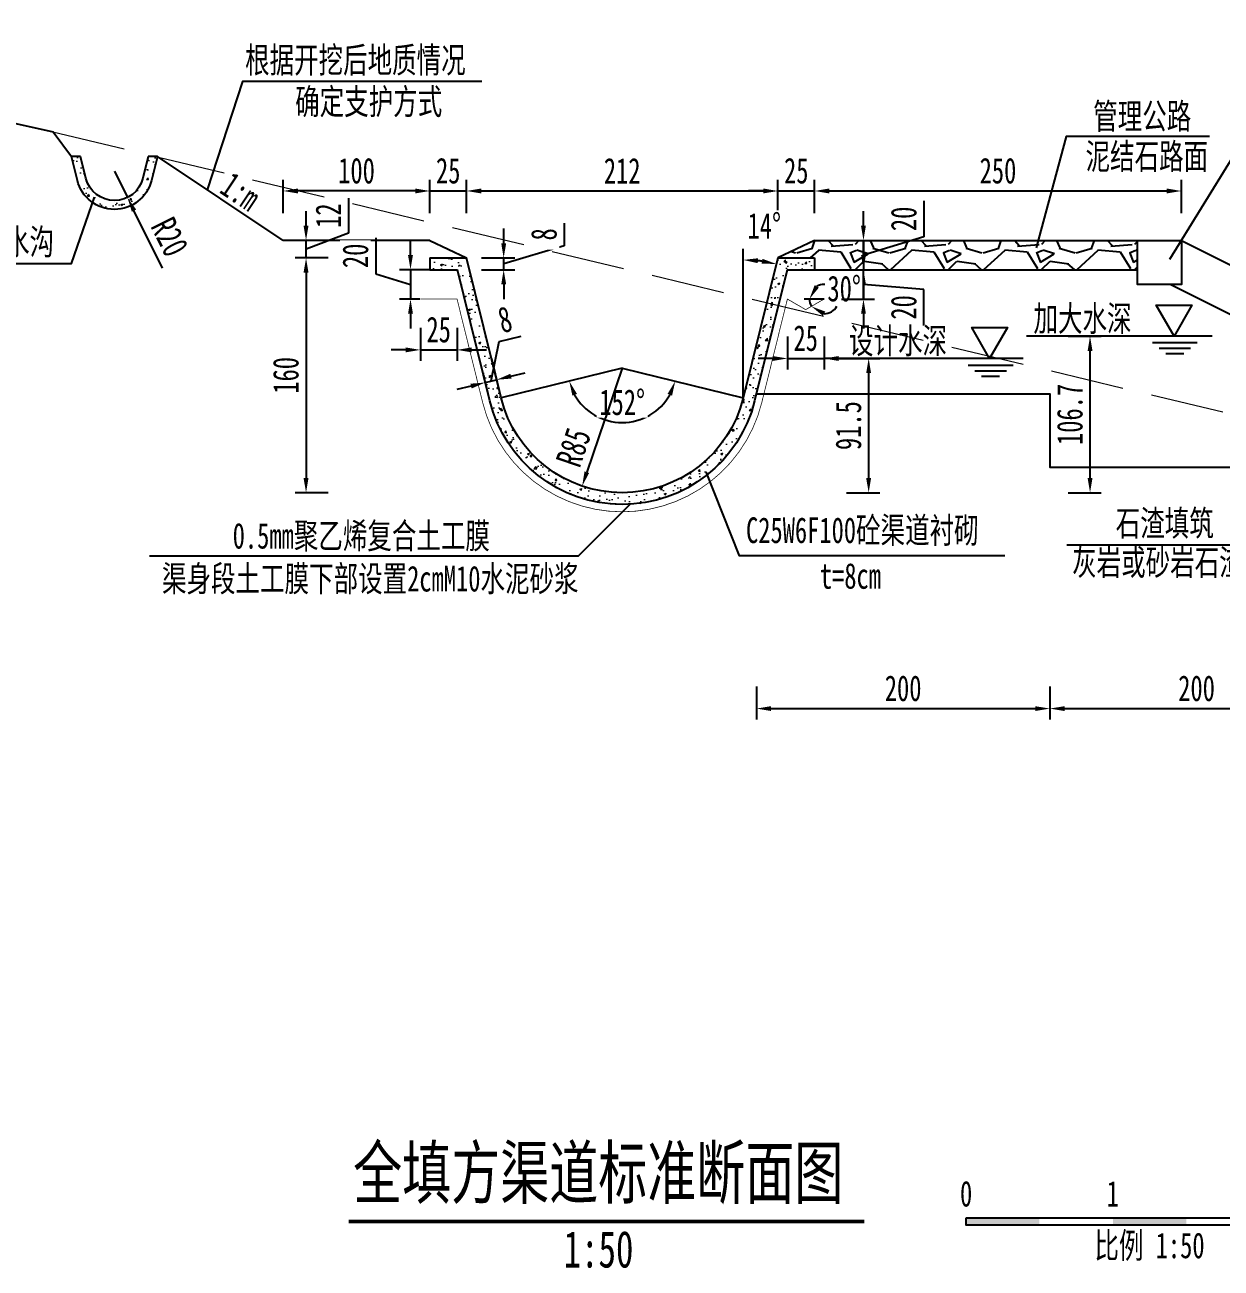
# Model space of a CAD drawing. Extents: x -1 to 840, y -1 to 593.
# Drawn here: x 173.6 to 336.7, y 173.6 to 343.1 of the extents above; entities that cross this region are included whole.
import ezdxf
from ezdxf.enums import TextEntityAlignment as Align

# ---------------------------------------------------------------- set-up
doc = ezdxf.new("R2010")
doc.units = 0
doc.linetypes.add('DASH', pattern=[0.35, 0.25, -0.1])
for name, color, linetype in [('DXPM', 8, 'Continuous'), ('文字', 3, 'Continuous'), ('标注', 3, 'Continuous'), ('结构线', 4, 'Continuous'), ('高程标尺', 3, 'Continuous')]:
    doc.layers.add(name, color=color, linetype=linetype)
doc.styles.add('ttfs0.7', font='仿宋_GB2312.ttf', dxfattribs={"width": 0.7})
doc.dimstyles.new('50', dxfattribs={"dimtxt": 3.5, "dimasz": 2, "dimexe": 1.5, "dimexo": 0.0625, "dimgap": 1, "dimtad": 1, "dimdec": 0, "dimlfac": 5, "dimzin": 0, "dimdsep": 46, "dimtxsty": 'ttfs0.7', "dimcen": 0.09, "dimclrd": 3, "dimclre": 3, "dimclrt": 3, "dimadec": 0, "dimazin": 0, "dimtfac": 1, "dimtdec": 0, "dimtmove": 1, "dimatfit": 3, "dimfxl": 0, "dimtolj": 1, "dimtzin": 0, "dimarcsym": 0})

# ---------------------------------------------------------------- blocks, each defined once
blk = doc.blocks.new('*D18')
at = {"layer": 'Defpoints', "color": 0, "transparency": 16777216}
for p in [(231.54, 311.35), (211.92, 279.35), (255.02, 279.35)]:
    blk.add_point(p, dxfattribs=at)
at = {"layer": 'DXPM', "color": 3, "lineweight": -2, "transparency": 16777216}
for p, q in [((214.92, 311.35), (210.42, 311.35)), ((211.92, 309.35), (211.92, 281.35)), ((214.92, 279.35), (210.42, 279.35))]:
    blk.add_line(p, q, dxfattribs=at)
at = {"layer": 'DXPM', "color": 3, "transparency": 16777216}
for points in [[(212.25, 309.35), (211.58, 309.35), (211.92, 311.35)], [(211.58, 281.35), (212.25, 281.35), (211.92, 279.35)]]:
    blk.add_solid(points, dxfattribs=at)
at = {"layer": 'DXPM', "color": 3, "transparency": 16777216, "insert": (209.17, 295.35), "char_height": 3.5, "attachment_point": 5, "rotation": 90, "style": 'ttfs0.7', "bg_fill": 3, "box_fill_scale": 1.1, "bg_fill_color": 256, "bg_fill_true_color": 13158600, "bg_fill_transparency": 0}
blk.add_mtext('\\A1;160', dxfattribs=at)
blk = doc.blocks.new('*D19')
at = {"layer": 'Defpoints', "color": 0, "transparency": 16777216}
for p in [(255.02, 296.35), (255.02, 296.35), (238.52, 292.26), (271.52, 292.26)]:
    blk.add_point(p, dxfattribs=at)
at = {"layer": '标注', "color": 3, "lineweight": -2, "transparency": 16777216}
blk.add_arc((255.02, 296.35), 7.44, 209.3466, 330.6534, dxfattribs=at)
at = {"layer": '标注', "color": 3, "transparency": 16777216}
for points in [[(248.85, 292.82), (248.23, 292.58), (247.8, 294.56)], [(261.82, 292.58), (261.2, 292.82), (262.25, 294.56)]]:
    blk.add_solid(points, dxfattribs=at)
at = {"layer": '标注', "color": 3, "transparency": 16777216, "insert": (255.02, 291.66), "char_height": 3.5, "attachment_point": 5, "rotation": 360, "style": 'ttfs0.7', "bg_fill": 3, "box_fill_scale": 1.1, "bg_fill_color": 256, "bg_fill_true_color": 13158600, "bg_fill_transparency": 0}
blk.add_mtext('\\A1;152%%d', dxfattribs=at)
at = {"layer": 'Defpoints', "color": 0, "transparency": 16777216}
blk.add_point((251.83, 289.62), dxfattribs=at)
blk = doc.blocks.new('*D20')
at = {"layer": 'Defpoints', "color": 0, "transparency": 16777216}
for p in [(208.8, 320.48), (208.8, 313.74), (228.8, 313.74)]:
    blk.add_point(p, dxfattribs=at)
at = {"layer": '标注', "color": 3, "lineweight": -2, "transparency": 16777216}
for p, q in [((208.8, 317.48), (208.8, 321.98)), ((226.8, 320.48), (210.8, 320.48)), ((228.8, 317.48), (228.8, 321.98))]:
    blk.add_line(p, q, dxfattribs=at)
at = {"layer": '标注', "color": 3, "transparency": 16777216}
for points in [[(210.8, 320.82), (210.8, 320.15), (208.8, 320.48)], [(226.8, 320.15), (226.8, 320.82), (228.8, 320.48)]]:
    blk.add_solid(points, dxfattribs=at)
at = {"layer": '标注', "color": 3, "transparency": 16777216, "insert": (218.8, 323.23), "char_height": 3.5, "attachment_point": 5, "style": 'ttfs0.7', "bg_fill": 3, "box_fill_scale": 1.1, "bg_fill_color": 256, "bg_fill_true_color": 13158600, "bg_fill_transparency": 0}
blk.add_mtext('\\A1;100', dxfattribs=at)
blk = doc.blocks.new('*D21')
at = {"layer": 'Defpoints', "color": 0, "transparency": 16777216}
for p in [(228.8, 313.74), (233.8, 311.35)]:
    blk.add_point(p, dxfattribs=at)
at = {"layer": '标注', "color": 3, "lineweight": -2, "transparency": 16777216}
for p, q in [((226.8, 320.48), (224.8, 320.48)), ((228.8, 317.48), (228.8, 321.98)), ((228.8, 320.48), (233.8, 320.48)), ((233.8, 317.48), (233.8, 321.98)), ((235.8, 320.48), (237.8, 320.48))]:
    blk.add_line(p, q, dxfattribs=at)
at = {"layer": '标注', "color": 3, "transparency": 16777216}
for points in [[(226.8, 320.15), (226.8, 320.82), (228.8, 320.48)], [(235.8, 320.82), (235.8, 320.15), (233.8, 320.48)]]:
    blk.add_solid(points, dxfattribs=at)
at = {"layer": '标注', "color": 3, "transparency": 16777216, "insert": (231.3, 323.23), "char_height": 3.5, "attachment_point": 5, "style": 'ttfs0.7', "bg_fill": 3, "box_fill_scale": 1.1, "bg_fill_color": 256, "bg_fill_true_color": 13158600, "bg_fill_transparency": 0}
blk.add_mtext('\\A1;25', dxfattribs=at)
at = {"layer": 'Defpoints', "color": 0, "transparency": 16777216}
blk.add_point((233.8, 320.48), dxfattribs=at)
blk = doc.blocks.new('*D22')
at = {"layer": 'Defpoints', "color": 0, "transparency": 16777216}
for p in [(276.25, 320.48), (233.8, 311.35), (276.25, 311.35)]:
    blk.add_point(p, dxfattribs=at)
at = {"layer": '标注', "color": 3, "lineweight": -2, "transparency": 16777216}
for p, q in [((233.8, 317.48), (233.8, 321.98)), ((235.8, 320.48), (274.25, 320.48)), ((276.25, 317.48), (276.25, 321.98))]:
    blk.add_line(p, q, dxfattribs=at)
at = {"layer": '标注', "color": 3, "transparency": 16777216}
for points in [[(235.8, 320.82), (235.8, 320.15), (233.8, 320.48)], [(274.25, 320.15), (274.25, 320.82), (276.25, 320.48)]]:
    blk.add_solid(points, dxfattribs=at)
at = {"layer": '标注', "color": 3, "transparency": 16777216, "insert": (255.02, 323.23), "char_height": 3.5, "attachment_point": 5, "style": 'ttfs0.7', "bg_fill": 3, "box_fill_scale": 1.1, "bg_fill_color": 256, "bg_fill_true_color": 13158600, "bg_fill_transparency": 0}
blk.add_mtext('\\A1;212', dxfattribs=at)
blk = doc.blocks.new('*D23')
at = {"layer": 'Defpoints', "color": 0, "transparency": 16777216}
for p in [(276.25, 311.35), (281.25, 311.35)]:
    blk.add_point(p, dxfattribs=at)
at = {"layer": '标注', "color": 3, "lineweight": -2, "transparency": 16777216}
for p, q in [((274.25, 320.48), (272.25, 320.48)), ((276.25, 317.48), (276.25, 321.98)), ((276.25, 320.48), (281.25, 320.48)), ((281.25, 317.48), (281.25, 321.98)), ((283.25, 320.48), (285.25, 320.48))]:
    blk.add_line(p, q, dxfattribs=at)
at = {"layer": '标注', "color": 3, "transparency": 16777216}
for points in [[(274.25, 320.15), (274.25, 320.82), (276.25, 320.48)], [(283.25, 320.82), (283.25, 320.15), (281.25, 320.48)]]:
    blk.add_solid(points, dxfattribs=at)
at = {"layer": '标注', "color": 3, "transparency": 16777216, "insert": (278.75, 323.23), "char_height": 3.5, "attachment_point": 5, "style": 'ttfs0.7', "bg_fill": 3, "box_fill_scale": 1.1, "bg_fill_color": 256, "bg_fill_true_color": 13158600, "bg_fill_transparency": 0}
blk.add_mtext('\\A1;25', dxfattribs=at)
at = {"layer": 'Defpoints', "color": 0, "transparency": 16777216}
blk.add_point((281.25, 320.48), dxfattribs=at)
blk = doc.blocks.new('*D24')
at = {"layer": 'Defpoints', "color": 0, "transparency": 16777216}
for p in [(331.25, 320.48), (281.25, 313.74), (331.25, 313.74)]:
    blk.add_point(p, dxfattribs=at)
at = {"layer": '标注', "color": 3, "lineweight": -2, "transparency": 16777216}
for p, q in [((281.25, 317.48), (281.25, 321.98)), ((283.25, 320.48), (329.25, 320.48)), ((331.25, 317.48), (331.25, 321.98))]:
    blk.add_line(p, q, dxfattribs=at)
at = {"layer": '标注', "color": 3, "transparency": 16777216}
for points in [[(283.25, 320.82), (283.25, 320.15), (281.25, 320.48)], [(329.25, 320.15), (329.25, 320.82), (331.25, 320.48)]]:
    blk.add_solid(points, dxfattribs=at)
at = {"layer": '标注', "color": 3, "transparency": 16777216, "insert": (306.25, 323.23), "char_height": 3.5, "attachment_point": 5, "style": 'ttfs0.7', "bg_fill": 3, "box_fill_scale": 1.1, "bg_fill_color": 256, "bg_fill_true_color": 13158600, "bg_fill_transparency": 0}
blk.add_mtext('\\A1;250', dxfattribs=at)
blk = doc.blocks.new('*D25')
at = {"layer": 'Defpoints', "color": 0, "transparency": 16777216}
for p in [(262.82, 297.65), (288.62, 297.65), (262.82, 279.35)]:
    blk.add_point(p, dxfattribs=at)
at = {"layer": '标注', "color": 3, "lineweight": -2, "transparency": 16777216}
for p, q in [((285.62, 297.65), (290.12, 297.65)), ((288.62, 281.35), (288.62, 295.65)), ((285.62, 279.35), (290.12, 279.35))]:
    blk.add_line(p, q, dxfattribs=at)
at = {"layer": '标注', "color": 3, "transparency": 16777216}
for points in [[(288.95, 295.65), (288.28, 295.65), (288.62, 297.65)], [(288.28, 281.35), (288.95, 281.35), (288.62, 279.35)]]:
    blk.add_solid(points, dxfattribs=at)
at = {"layer": '标注', "color": 3, "transparency": 16777216, "insert": (285.87, 288.5), "char_height": 3.5, "attachment_point": 5, "rotation": 90, "style": 'ttfs0.7', "bg_fill": 3, "box_fill_scale": 1.1, "bg_fill_color": 256, "bg_fill_true_color": 13158600, "bg_fill_transparency": 0}
blk.add_mtext('\\A1;91.5', dxfattribs=at)
blk = doc.blocks.new('*D26')
at = {"layer": 'Defpoints', "color": 0, "transparency": 16777216}
for p in [(262.82, 300.69), (318.8, 300.69), (262.82, 279.35)]:
    blk.add_point(p, dxfattribs=at)
at = {"layer": '标注', "color": 3, "lineweight": -2, "transparency": 16777216}
for p, q in [((315.8, 300.69), (320.3, 300.69)), ((318.8, 281.35), (318.8, 298.69)), ((315.8, 279.35), (320.3, 279.35))]:
    blk.add_line(p, q, dxfattribs=at)
at = {"layer": '标注', "color": 3, "transparency": 16777216}
for points in [[(319.13, 298.69), (318.47, 298.69), (318.8, 300.69)], [(318.47, 281.35), (319.13, 281.35), (318.8, 279.35)]]:
    blk.add_solid(points, dxfattribs=at)
at = {"layer": '标注', "color": 3, "transparency": 16777216, "insert": (316.05, 290.02), "char_height": 3.5, "attachment_point": 5, "rotation": 90, "style": 'ttfs0.7', "bg_fill": 3, "box_fill_scale": 1.1, "bg_fill_color": 256, "bg_fill_true_color": 13158600, "bg_fill_transparency": 0}
blk.add_mtext('\\A1;106.7', dxfattribs=at)
blk = doc.blocks.new('*D27')
at = {"layer": 'Defpoints', "color": 0, "transparency": 16777216}
for p in [(271.52, 311), (274.55, 310.83), (276.25, 311.35), (271.52, 292.26), (271.52, 292.26)]:
    blk.add_point(p, dxfattribs=at)
at = {"layer": '标注', "color": 3, "lineweight": -2, "transparency": 16777216}
blk.add_line((271.52, 311.07), (271.52, 312.58), dxfattribs=at)
blk.add_arc((271.52, 292.26), 18.82, 82.192, 83.9067, dxfattribs=at)
at = {"layer": '标注', "color": 3, "transparency": 16777216}
for points in [[(273.54, 311.31), (273.5, 310.64), (271.52, 311.08)], [(274.02, 310.58), (274.14, 311.23), (276.04, 310.53)]]:
    blk.add_solid(points, dxfattribs=at)
at = {"layer": '标注', "color": 3, "transparency": 16777216, "insert": (274.39, 315.75), "char_height": 3.5, "attachment_point": 5, "style": 'ttfs0.7', "bg_fill": 3, "box_fill_scale": 1.1, "bg_fill_color": 256, "bg_fill_true_color": 13158600, "bg_fill_transparency": 0}
blk.add_mtext('\\A1;14%%d', dxfattribs=at)
blk = doc.blocks.new('*D30')
at = {"layer": 'Defpoints', "color": 0, "transparency": 16777216}
for p in [(281.74, 313.74), (281.74, 309.75), (287.91, 309.75)]:
    blk.add_point(p, dxfattribs=at)
at = {"layer": '标注', "color": 3, "lineweight": -2, "transparency": 16777216}
for p, q in [((296.16, 319.15), (296.16, 314.22)), ((287.91, 315.74), (287.91, 317.74)), ((284.91, 313.74), (289.41, 313.74)), ((296.16, 314.22), (287.91, 311.74)), ((287.91, 313.74), (287.91, 309.75)), ((284.91, 309.75), (289.41, 309.75)), ((287.91, 307.75), (287.91, 305.75))]:
    blk.add_line(p, q, dxfattribs=at)
at = {"layer": '标注', "color": 3, "transparency": 16777216}
for points in [[(287.58, 315.74), (288.24, 315.74), (287.91, 313.74)], [(288.24, 307.75), (287.58, 307.75), (287.91, 309.75)]]:
    blk.add_solid(points, dxfattribs=at)
at = {"layer": '标注', "color": 3, "transparency": 16777216, "insert": (293.41, 316.68), "char_height": 3.5, "attachment_point": 5, "rotation": 90, "style": 'ttfs0.7', "bg_fill": 3, "box_fill_scale": 1.1, "bg_fill_color": 256, "bg_fill_true_color": 13158600, "bg_fill_transparency": 0}
blk.add_mtext('\\A1;20', dxfattribs=at)
blk = doc.blocks.new('*D31')
at = {"layer": 'Defpoints', "color": 0, "transparency": 16777216}
for p in [(234.76, 300.81), (237.9, 294.75)]:
    blk.add_point(p, dxfattribs=at)
at = {"layer": '标注', "color": 3, "lineweight": -2, "transparency": 16777216}
for p, q in [((241.2, 300.65), (238.21, 299.91)), ((238.21, 299.91), (237.13, 294.56)), ((235.63, 297.28), (236.71, 292.91)), ((237.18, 297.66), (238.26, 293.3)), ((239.85, 295.23), (241.79, 295.71)), ((234.41, 293.89), (232.47, 293.41)), ((236.35, 294.37), (237.9, 294.75))]:
    blk.add_line(p, q, dxfattribs=at)
at = {"layer": '标注', "color": 3, "transparency": 16777216}
for points in [[(239.77, 295.56), (239.93, 294.91), (237.9, 294.75)], [(234.49, 293.56), (234.33, 294.21), (236.35, 294.37)]]:
    blk.add_solid(points, dxfattribs=at)
at = {"layer": '标注', "color": 3, "transparency": 16777216, "insert": (239.04, 302.95), "char_height": 3.5, "attachment_point": 5, "rotation": 13.9013, "style": 'ttfs0.7', "bg_fill": 3, "box_fill_scale": 1.1, "bg_fill_color": 256, "bg_fill_true_color": 13158600, "bg_fill_transparency": 0}
blk.add_mtext('\\A1;8', dxfattribs=at)
at = {"layer": 'Defpoints', "color": 0, "transparency": 16777216}
blk.add_point((236.31, 301.2), dxfattribs=at)
blk = doc.blocks.new('*D32')
at = {"layer": 'Defpoints', "color": 0, "transparency": 16777216}
for p in [(255.02, 296.35), (249.56, 280.25)]:
    blk.add_point(p, dxfattribs=at)
at = {"layer": '标注', "color": 3, "lineweight": -2, "transparency": 16777216}
blk.add_line((255.02, 296.35), (250.2, 282.14), dxfattribs=at)
at = {"layer": '标注', "color": 3, "transparency": 16777216, "insert": (248.39, 285.52), "char_height": 3.5, "attachment_point": 5, "rotation": 71.2457, "style": 'ttfs0.7', "bg_fill": 3, "box_fill_scale": 1.1, "bg_fill_color": 256, "bg_fill_true_color": 13158600, "bg_fill_transparency": 0}
blk.add_mtext('\\A1;R85', dxfattribs=at)
at = {"layer": '标注', "color": 3, "transparency": 16777216}
blk.add_solid([(249.88, 282.25), (250.51, 282.04), (249.56, 280.25)], dxfattribs=at)
blk = doc.blocks.new('*D50')
at = {"layer": 'Defpoints', "color": 0, "transparency": 16777216}
for p in [(232.54, 311.35), (238.86, 311.35), (232.54, 309.75)]:
    blk.add_point(p, dxfattribs=at)
at = {"layer": '标注', "color": 3, "lineweight": -2, "transparency": 16777216}
for p, q in [((238.86, 313.35), (238.86, 315.35)), ((247.11, 316.11), (247.11, 313.02)), ((247.11, 313.02), (238.86, 310.55)), ((235.86, 311.35), (240.36, 311.35)), ((238.86, 309.75), (238.86, 311.35)), ((235.86, 309.75), (240.36, 309.75)), ((238.86, 307.75), (238.86, 305.75))]:
    blk.add_line(p, q, dxfattribs=at)
at = {"layer": '标注', "color": 3, "transparency": 16777216}
for points in [[(238.53, 313.35), (239.2, 313.35), (238.86, 311.35)], [(239.2, 307.75), (238.53, 307.75), (238.86, 309.75)]]:
    blk.add_solid(points, dxfattribs=at)
at = {"layer": '标注', "color": 3, "transparency": 16777216, "insert": (244.36, 314.57), "char_height": 3.5, "attachment_point": 5, "rotation": 90, "style": 'ttfs0.7', "bg_fill": 3, "box_fill_scale": 1.1, "bg_fill_color": 256, "bg_fill_true_color": 13158600, "bg_fill_transparency": 0}
blk.add_mtext('\\A1;8', dxfattribs=at)
blk = doc.blocks.new('*D53')
at = {"layer": 'Defpoints', "color": 0, "transparency": 16777216}
for p in [(185.8, 323.17), (187.57, 319.59)]:
    blk.add_point(p, dxfattribs=at)
at = {"layer": '结构线', "color": 3, "lineweight": -2, "transparency": 16777216}
blk.add_line((185.8, 323.17), (187.57, 319.59), dxfattribs=at)
at = {"layer": '结构线', "color": 3, "transparency": 16777216}
blk.add_solid([(188.76, 317.95), (188.17, 317.65), (187.57, 319.59)], dxfattribs=at)
at = {"layer": '结构线', "color": 3, "transparency": 16777216, "insert": (193.32, 314.21), "char_height": 3.5, "attachment_point": 5, "rotation": 296.4083, "style": 'ttfs0.7', "bg_fill": 3, "box_fill_scale": 1.1, "bg_fill_color": 256, "bg_fill_true_color": 13158600, "bg_fill_transparency": 0}
blk.add_mtext('\\A1;R20', dxfattribs=at)
at = {"layer": '结构线', "color": 3, "lineweight": -2, "transparency": 16777216}
blk.add_line((192.35, 309.97), (188.46, 317.8), dxfattribs=at)
blk = doc.blocks.new('*D61')
at = {"layer": 'Defpoints', "color": 0, "transparency": 16777216}
for p in [(227.5, 305.75), (232.5, 305.75)]:
    blk.add_point(p, dxfattribs=at)
at = {"layer": '标注', "color": 3, "lineweight": -2, "transparency": 16777216}
for p, q in [((227.5, 301.82), (227.5, 297.32)), ((232.5, 301.82), (232.5, 297.32)), ((225.5, 298.82), (223.5, 298.82)), ((227.5, 298.82), (232.5, 298.82)), ((234.5, 298.82), (236.5, 298.82))]:
    blk.add_line(p, q, dxfattribs=at)
at = {"layer": '标注', "color": 3, "transparency": 16777216}
for points in [[(225.5, 298.49), (225.5, 299.15), (227.5, 298.82)], [(234.5, 299.15), (234.5, 298.49), (232.5, 298.82)]]:
    blk.add_solid(points, dxfattribs=at)
at = {"layer": '标注', "color": 3, "transparency": 16777216, "insert": (230, 301.57), "char_height": 3.5, "attachment_point": 5, "style": 'ttfs0.7', "bg_fill": 3, "box_fill_scale": 1.1, "bg_fill_color": 256, "bg_fill_true_color": 13158600, "bg_fill_transparency": 0}
blk.add_mtext('\\A1;25', dxfattribs=at)
at = {"layer": 'Defpoints', "color": 0, "transparency": 16777216}
blk.add_point((232.5, 298.82), dxfattribs=at)
blk = doc.blocks.new('*D62')
at = {"layer": 'Defpoints', "color": 0, "transparency": 16777216}
for p in [(228.8, 309.75), (226.16, 305.75), (227.5, 305.75)]:
    blk.add_point(p, dxfattribs=at)
at = {"layer": '标注', "color": 3, "lineweight": -2, "transparency": 16777216}
for p, q in [((221.41, 314.1), (221.41, 309.17)), ((226.16, 311.75), (226.16, 313.75)), ((221.41, 309.17), (226.16, 307.75)), ((228.73, 309.75), (224.66, 309.75)), ((226.16, 309.75), (226.16, 305.75)), ((227.44, 305.75), (224.66, 305.75)), ((226.16, 303.75), (226.16, 301.75))]:
    blk.add_line(p, q, dxfattribs=at)
at = {"layer": '标注', "color": 3, "transparency": 16777216}
for points in [[(225.82, 311.75), (226.49, 311.75), (226.16, 309.75)], [(226.49, 303.75), (225.82, 303.75), (226.16, 305.75)]]:
    blk.add_solid(points, dxfattribs=at)
at = {"layer": '标注', "color": 3, "transparency": 16777216, "insert": (218.66, 311.64), "char_height": 3.5, "attachment_point": 5, "rotation": 90, "style": 'ttfs0.7', "bg_fill": 3, "box_fill_scale": 1.1, "bg_fill_color": 256, "bg_fill_true_color": 13158600, "bg_fill_transparency": 0}
blk.add_mtext('\\A1;20', dxfattribs=at)
blk = doc.blocks.new('*D63')
at = {"layer": 'Defpoints', "color": 0, "transparency": 16777216}
for p in [(277.54, 305.75), (282.54, 305.75)]:
    blk.add_point(p, dxfattribs=at)
at = {"layer": '标注', "color": 3, "lineweight": -2, "transparency": 16777216}
for p, q in [((277.54, 300.65), (277.54, 296.15)), ((282.54, 300.65), (282.54, 296.15)), ((275.54, 297.65), (273.54, 297.65)), ((277.54, 297.65), (282.54, 297.65)), ((284.54, 297.65), (286.54, 297.65))]:
    blk.add_line(p, q, dxfattribs=at)
at = {"layer": '标注', "color": 3, "transparency": 16777216}
for points in [[(275.54, 297.31), (275.54, 297.98), (277.54, 297.65)], [(284.54, 297.98), (284.54, 297.31), (282.54, 297.65)]]:
    blk.add_solid(points, dxfattribs=at)
at = {"layer": '标注', "color": 3, "transparency": 16777216, "insert": (280.04, 300.4), "char_height": 3.5, "attachment_point": 5, "style": 'ttfs0.7', "bg_fill": 3, "box_fill_scale": 1.1, "bg_fill_color": 256, "bg_fill_true_color": 13158600, "bg_fill_transparency": 0}
blk.add_mtext('\\A1;25', dxfattribs=at)
at = {"layer": 'Defpoints', "color": 0, "transparency": 16777216}
blk.add_point((282.54, 297.65), dxfattribs=at)
blk = doc.blocks.new('*D64')
at = {"layer": 'Defpoints', "color": 0, "transparency": 16777216}
for p in [(282.54, 309.75), (287.91, 309.75), (282.54, 305.75)]:
    blk.add_point(p, dxfattribs=at)
at = {"layer": '标注', "color": 3, "lineweight": -2, "transparency": 16777216}
for p, q in [((287.91, 311.75), (287.91, 313.75)), ((284.91, 309.75), (289.41, 309.75)), ((287.91, 305.75), (287.91, 309.75)), ((296.16, 307.07), (287.91, 307.75)), ((296.16, 302.14), (296.16, 307.07)), ((284.91, 305.75), (289.41, 305.75)), ((287.91, 303.75), (287.91, 301.75))]:
    blk.add_line(p, q, dxfattribs=at)
at = {"layer": '标注', "color": 3, "transparency": 16777216}
for points in [[(287.58, 311.75), (288.24, 311.75), (287.91, 309.75)], [(288.24, 303.75), (287.58, 303.75), (287.91, 305.75)]]:
    blk.add_solid(points, dxfattribs=at)
at = {"layer": '标注', "color": 3, "transparency": 16777216, "insert": (293.41, 304.61), "char_height": 3.5, "attachment_point": 5, "rotation": 90, "style": 'ttfs0.7', "bg_fill": 3, "box_fill_scale": 1.1, "bg_fill_color": 256, "bg_fill_true_color": 13158600, "bg_fill_transparency": 0}
blk.add_mtext('\\A1;20', dxfattribs=at)
blk = doc.blocks.new('*D65')
at = {"layer": 'Defpoints', "color": 0, "transparency": 16777216}
for p in [(211.92, 313.74), (228.8, 313.74), (228.8, 311.35)]:
    blk.add_point(p, dxfattribs=at)
at = {"layer": '标注', "color": 3, "lineweight": -2, "transparency": 16777216}
for p, q in [((217.7, 319.49), (217.7, 314.75)), ((211.92, 315.74), (211.92, 317.74)), ((214.92, 313.74), (210.42, 313.74)), ((217.7, 314.75), (211.92, 312.54)), ((211.92, 311.35), (211.92, 313.74)), ((214.92, 311.35), (210.42, 311.35)), ((211.92, 309.35), (211.92, 307.35))]:
    blk.add_line(p, q, dxfattribs=at)
at = {"layer": '标注', "color": 3, "transparency": 16777216}
for points in [[(211.58, 315.74), (212.25, 315.74), (211.92, 313.74)], [(212.25, 309.35), (211.58, 309.35), (211.92, 311.35)]]:
    blk.add_solid(points, dxfattribs=at)
at = {"layer": '标注', "color": 3, "transparency": 16777216, "insert": (214.95, 317.12), "char_height": 3.5, "attachment_point": 5, "rotation": 90, "style": 'ttfs0.7', "bg_fill": 3, "box_fill_scale": 1.1, "bg_fill_color": 256, "bg_fill_true_color": 13158600, "bg_fill_transparency": 0}
blk.add_mtext('\\A1;12', dxfattribs=at)
blk = doc.blocks.new('*D66')
at = {"layer": 'Defpoints', "color": 0, "transparency": 16777216}
for p in [(279.81, 305.75), (280.04, 304.3), (280.66, 305.07)]:
    blk.add_point(p, dxfattribs=at)
at = {"layer": '标注', "color": 3, "lineweight": -2, "transparency": 16777216}
for start, end in [(59.7005, 119.8503), (180, 210), (270.1497, 330.2995)]:
    blk.add_arc((282.54, 305.75), 2, start, end, dxfattribs=at)
at = {"layer": '标注', "color": 3, "transparency": 16777216}
for points in [[(281.26, 307.65), (281.83, 307.31), (280.54, 305.75)], [(282.71, 304.04), (282.38, 303.46), (280.81, 304.75)]]:
    blk.add_solid(points, dxfattribs=at)
at = {"layer": '标注', "color": 3, "transparency": 16777216, "insert": (285.28, 307.16), "char_height": 3.5, "attachment_point": 5, "style": 'ttfs0.7', "bg_fill": 3, "box_fill_scale": 1.1, "bg_fill_color": 256, "bg_fill_true_color": 13158600, "bg_fill_transparency": 0}
blk.add_mtext('\\A1;30%%d', dxfattribs=at)
at = {"layer": 'Defpoints', "color": 0, "transparency": 16777216}
blk.add_point((282.54, 305.75), dxfattribs=at)
blk.add_point((282.54, 305.75), dxfattribs=at)
blk = doc.blocks.new('*D68')
at = {"layer": 'Defpoints', "color": 0, "transparency": 16777216}
for p in [(273.32, 292.84), (313.32, 292.84), (313.32, 249.92)]:
    blk.add_point(p, dxfattribs=at)
at = {"layer": '标注', "color": 3, "lineweight": -2, "transparency": 16777216}
for p, q in [((273.32, 252.92), (273.32, 248.42)), ((313.32, 252.92), (313.32, 248.42)), ((275.32, 249.92), (311.32, 249.92))]:
    blk.add_line(p, q, dxfattribs=at)
at = {"layer": '标注', "color": 3, "transparency": 16777216}
for points in [[(275.32, 250.25), (275.32, 249.59), (273.32, 249.92)], [(311.32, 249.59), (311.32, 250.25), (313.32, 249.92)]]:
    blk.add_solid(points, dxfattribs=at)
at = {"layer": '标注', "color": 3, "transparency": 16777216, "insert": (293.32, 252.67), "char_height": 3.5, "attachment_point": 5, "style": 'ttfs0.7', "bg_fill": 3, "box_fill_scale": 1.1, "bg_fill_color": 256, "bg_fill_true_color": 13158600, "bg_fill_transparency": 0}
blk.add_mtext('\\A1;200', dxfattribs=at)
blk = doc.blocks.new('*D69')
at = {"layer": 'Defpoints', "color": 0, "transparency": 16777216}
for p in [(313.32, 282.84), (353.32, 282.84), (353.32, 249.92)]:
    blk.add_point(p, dxfattribs=at)
at = {"layer": '标注', "color": 3, "lineweight": -2, "transparency": 16777216}
for p, q in [((313.32, 252.92), (313.32, 248.42)), ((353.32, 252.92), (353.32, 248.42)), ((315.32, 249.92), (351.32, 249.92))]:
    blk.add_line(p, q, dxfattribs=at)
at = {"layer": '标注', "color": 3, "transparency": 16777216}
for points in [[(315.32, 250.25), (315.32, 249.59), (313.32, 249.92)], [(351.32, 249.59), (351.32, 250.25), (353.32, 249.92)]]:
    blk.add_solid(points, dxfattribs=at)
at = {"layer": '标注', "color": 3, "transparency": 16777216, "insert": (333.32, 252.67), "char_height": 3.5, "attachment_point": 5, "style": 'ttfs0.7', "bg_fill": 3, "box_fill_scale": 1.1, "bg_fill_color": 256, "bg_fill_true_color": 13158600, "bg_fill_transparency": 0}
blk.add_mtext('\\A1;200', dxfattribs=at)

msp = doc.modelspace()

# ---------------------------------------------------------------- hatches: boundary and pattern name
at = {"layer": 'DXPM', "lineweight": 0}
h = msp.add_hatch(dxfattribs=at)
h.set_pattern_fill('混凝土2', color=256, scale=0.4)
h.set_pattern_definition([(50, (-6481.9078, -968.032), (2.8690407, -0.2510085), [0.3, -3.3]), (355, (-6481.9078, -968.032), (-0.5550053, 3.0087685), [0.24, -2.64]), (100.4514, (-6481.6687, -968.053), (2.3140375, 2.7577582), [0.2549608, -2.8045684]), (46.1842, (-6481.908, -967.232), (4.2689642, -0.662076), [0.45, -4.95]), (96.6356, (-6481.552, -967.2873), (3.7386508, 3.8964715), [0.3824412, -4.206852]), (351.1842, (-6481.908, -967.232), (3.7386478, 3.8964744), [0.36, -3.96]), (21, (-6481.5078, -967.432), (2.3876282, -1.6104756), [0.3, -3.3]), (326, (-6481.5078, -967.432), (0.9732613, 2.9006002), [0.24, -2.64]), (71.4514, (-6481.309, -967.5663), (3.3608905, 1.290122), [0.2549608, -2.8045684]), (37.5, (-6481.9078, -968.0321), (0.04863942, 1.33157542), [0, -2.608, 0, -2.68, 0, -2.65]), (7.5, (-6481.9078, -968.0321), (1.05227815, 1.57764685), [0, -1.528, 0, -2.548, 0, -1.01]), (327.5, (-6482.7998, -968.0321), (2.13528974, -0.09021949), [0, -1, 0, -3.12, 0, -4.14]), (317.5, (-6483.1998, -968.0321), (2.3327447, 0.40041993), [0, -1.3, 0, -2.072, 0, -2.94])])
h.paths.add_polyline_path([(190.412, 325.172), (189.679, 322.211, -0.4543417), (184.321, 319.454), (183.93, 318.319, 0.4511106), (190.844, 321.923), (191.648, 325.172)])
h.paths.add_polyline_path([(179.944, 325.172), (180.748, 321.923, 0.2450447), (183.93, 318.319), (184.321, 319.454, -0.242204), (181.913, 322.211), (181.18, 325.172)])
at = {"layer": 'DXPM'}
h = msp.add_hatch(dxfattribs=at)
h.set_pattern_fill('无规则石头', color=256, scale=0.5)
h.set_pattern_definition([(228.0128, (21.11505, -168.2388), (-101.6000863, -114.3001404), [1.7086, -169.1525]), (184.9697, (19.97205, -169.50877), (152.40024653, 12.6999104), [2.93202, -290.27]), (132.5104, (17.05105, -169.7628), (126.9999076, -139.7001365), [2.0674, -204.6735]), (267.2737, (12.09805, -172.9378), (12.69994485, 253.99991827), [2.67002, -264.332]), (292.8337, (11.97105, -175.6048), (-63.5001803, 152.40008665), [2.61817, -259.199]), (357.2737, (12.98705, -178.0178), (-253.99991827, 12.69994485), [2.67002, -264.332]), (37.6942, (15.65405, -178.14477), (-165.1001043, -126.9998868), [3.53097, -349.5655]), (72.2553, (18.44805, -175.98577), (88.90017783, 279.40008103), [3.3336, -330.0265]), (121.4296, (19.46405, -172.8108), (-101.6000262, 165.0998058), [2.67906, -265.2275]), (175.2364, (18.067, -170.5248), (139.6998903, -12.6998808), [3.05856, -149.8695]), (222.3974, (15.01905, -170.27077), (-152.4000046, -139.69981825), [3.95539, -391.584]), (138.8141, (24.671, -173.0648), (-88.8999434, 76.1998828), [1.35003, -133.653]), (171.4692, (23.65505, -172.1758), (165.099748, -25.400064), [2.56841, -254.273]), (225, (21.115, -171.795), (-3e-15, -12.69999), [1.79604, -16.16445]), (203.1986, (20.226, -170.2708), (63.500214, 25.4001114), [0.9672, -95.753]), (291.8014, (19.337, -170.6518), (-12.700009, 38.100025), [1.36783, -67.024]), (30.9638, (19.845, -171.9218), (38.09996, 25.40002), [2.2216, -71.8315]), (161.5651, (21.75, -170.7788), (25.400012, -12.69998), [1.60643, -38.5545]), (16.3895, (11.97105, -170.6518), (127.0000701, 38.09992075), [2.25044, -222.794]), (70.3462, (14.13005, -170.0168), (-50.7998584, -139.6998024), [1.888, -186.911]), (293.1986, (21.75, -168.2388), (-25.4001114, 63.500214), [1.9344, -94.786]), (343.6105, (22.51205, -170.0168), (-127.0000701, 38.09992075), [2.25044, -222.794]), (339.444, (11.971, -178.5258), (-63.500079, 25.399969), [2.17017, -106.3385]), (294.7751, (14.00305, -179.2878), (-63.499852, 139.6999351), [1.81836, -180.018]), (66.8014, (21.877, -180.9388), (25.4001114, 63.500214), [1.9344, -94.786]), (17.354, (22.63905, -179.1608), (-165.1000089, -50.7999234), [2.12892, -210.762]), (69.444, (15.654, -180.9388), (-25.399969, -63.500079), [1.0851, -107.424]), (101.3099, (21.115, -180.9388), (-12.699937, 50.799837), [0.64757, -64.11]), (165.9638, (20.988, -180.3038), (38.100027, -12.699978), [2.61817, -49.74525]), (186.009, (18.44805, -179.6688), (126.9998127, 12.69997034), [2.42633, -240.207]), (303.6901, (19.845, -173.0648), (-12.700004, 25.399975), [1.83162, -43.9589]), (353.1572, (20.86105, -174.58877), (215.9000893, -25.40011376), [3.19779, -316.58]), (60.9454, (24.036, -174.9698), (-50.7998818, -88.899788), [1.30754, -129.447]), (90, (24.671, -173.827), (-12.7, 12.7), [0.762, -11.938]), (120.2564, (18.19405, -179.2878), (50.7998923, -88.8999552), [1.76433, -174.6695]), (48.0128, (17.30505, -177.7638), (101.6000863, 114.3001404), [3.41722, -167.444]), (0, (19.591, -175.224), (12.7, 12.7), [3.302, -9.398]), (325.3048, (22.89305, -175.2238), (-126.99978, 88.9000085), [2.00805, -198.7965]), (254.0546, (24.544, -176.3668), (-12.7000324, -50.800121), [1.84914, -90.6085]), (207.646, (24.03605, -178.14477), (-241.29991525, -127.00007987), [3.01073, -298.0625]), (175.4261, (21.36905, -179.54177), (-165.10003802, 12.69993856), [3.18514, -315.329]), (175.4261, (21.36905, -179.54177), (-165.10003802, 12.69993856), [3.18514, -315.329])])
h.paths.add_polyline_path([(325.247, 309.748), (325.247, 313.74), (281.247, 313.74), (276.247, 311.348), (281.247, 311.348), (281.247, 309.748)])

# ---------------------------------------------------------------- linework, layer by layer
msp.add_lwpolyline([(112.045, 343.127), (177.422, 328.535)], dxfattribs=at)
at = {"layer": '文字', "const_width": 0.5}
msp.add_lwpolyline([(217.724, 179.995), (288.044, 179.995)], dxfattribs=at)
at = {"layer": '标注'}
msp.add_line((271.524, 292.264), (271.524, 311.004), dxfattribs=at)
for points in [[(235.905, 335.384), (203.235, 335.384), (198.426, 320.654)], [(335.085, 327.928), (315.531, 327.928), (311.467, 312.744)], [(152.062, 310.599), (179.956, 310.599), (183.067, 319.649)], [(335.441, 300.688), (310.124, 300.688)], [(333.426, 299.78), (327.308, 299.78)], [(332.508, 299.01), (328.226, 299.01)], [(309.701, 297.648), (282.458, 297.648)], [(308.305, 296.681), (302.187, 296.681)], [(331.591, 298.288), (329.144, 298.288)], [(255.022, 296.348), (238.52, 292.264)], [(255.022, 296.348), (271.524, 292.264)], [(307.388, 295.911), (303.105, 295.911)], [(306.47, 295.189), (304.023, 295.189)], [(190.586, 270.73), (249.081, 270.73), (256.094, 277.779)]]:
    msp.add_lwpolyline(points, dxfattribs=at)
for points in [[(330.25, 300.688), (327.821, 304.896), (332.68, 304.896)], [(305.095, 297.648), (302.665, 301.856), (307.524, 301.856)]]:
    msp.add_lwpolyline(points, close=True, dxfattribs=at)
at = {"layer": '结构线'}
msp.add_line((281.247, 313.74), (276.247, 311.348), dxfattribs=at)
for points in [[(177.422, 328.535), (179.944, 325.172)], [(181.18, 325.172), (179.944, 325.172)], [(191.648, 325.172), (190.412, 325.172)], [(208.796, 313.74), (191.648, 325.172)], [(228.796, 313.74), (208.796, 313.74)], [(281.247, 313.74), (331.247, 313.74)], [(276.247, 311.348), (281.247, 311.348)], [(281.247, 311.348), (281.247, 309.748)], [(277.5, 309.748), (281.247, 309.748)], [(281.247, 309.748), (325.247, 309.748)], [(329.831, 307.74), (399.625, 272.843)]]:
    msp.add_lwpolyline(points, dxfattribs=at)
for points in [[(191.648, 325.172), (190.844, 321.923, -0.7826738), (180.748, 321.923), (179.944, 325.172)], [(190.412, 325.172), (189.679, 322.211, -0.7826738), (181.913, 322.211), (181.18, 325.172)]]:
    msp.add_lwpolyline(points, format="xyb", dxfattribs=at)
at = {"layer": '高程标尺'}
msp.add_lwpolyline([(301.907, 180.495), (351.907, 180.495), (351.907, 179.495), (301.907, 179.495)], close=True, dxfattribs=at)
for points in [[(301.907, 179.495), (311.907, 179.495), (301.907, 180.495), (311.907, 180.495)], [(321.907, 179.495), (331.907, 179.495), (321.907, 180.495), (331.907, 180.495)]]:
    msp.add_solid(points, dxfattribs=at)

# ---------------------------------------------------------------- texts
at = {"layer": '文字', "style": 'ttfs0.7', "width": 0.7}
for s, height, p in [('根据开挖后地质情况', 3.5, (203.603, 336.59)), ('确定支护方式', 3.5, (210.433, 330.92)), ('管理公路', 3.5, (319.232, 328.93)), ('泥结石路面', 3.5, (318.186, 323.458)), ('C15现浇砼排水沟', 3.5, (152.516, 311.802)), ('加大水深', 3.5, (311.091, 301.364)), ('设计水深', 3.5, (285.936, 298.324)), ('C25W6F100砼渠道衬砌', 3.5, (271.901, 272.488)), ('石渣填筑', 3.5, (322.301, 273.447)), ('0.5mm聚乙烯复合土工膜', 3.5, (201.918, 271.732)), ('灰岩或砂岩石渣料', 3.5, (316.359, 268.114)), ('渠身段土工膜下部设置2cmM10水泥砂浆', 3.5, (192.283, 265.886)), ('t=8cm', 3.5, (281.967, 266.26)), ('全填方渠道标准断面图', 7, (218.337, 183.164))]:
    msp.add_text(s, height=height, dxfattribs=at).set_placement(p)
at = {"layer": '文字', "color": 3, "style": 'ttfs0.7', "width": 0.7}
msp.add_text('1:50', height=5, dxfattribs=at).set_placement((247.027, 173.725))
at = {"layer": '标注', "style": 'ttfs0.7', "width": 0.7}
msp.add_text('1:m', height=3.5, rotation=326.31, dxfattribs=at).set_placement((201.447, 318.096), align=Align.BOTTOM_CENTER)
at = {"layer": '高程标尺', "style": 'ttfs0.7', "width": 0.7}
for s, p in [('0', (301.907, 180.995)), ('1', (321.907, 180.995))]:
    msp.add_text(s, height=3.5, dxfattribs=at).set_placement(p, align=Align.BOTTOM_CENTER)
msp.add_text('比例 1:50', height=3.5, dxfattribs=at).set_placement((326.907, 178.495), align=Align.TOP_CENTER)

# ---------------------------------------------------------------- next in the draw order: dimensions: what is measured, and where the dimension line sits
at = {"layer": 'DXPM'}
dim = msp.add_linear_dim(base=(211.916, 279.348), p1=(231.537, 311.348), p2=(255.022, 279.348), angle=90, dimstyle='50', dxfattribs=at)
dim.commit()
dim.dimension.update_dxf_attribs({"geometry": '*D18', "text_midpoint": (209.166, 295.348)})

# ---------------------------------------------------------------- next in the draw order: hatches: boundary and pattern name
at = {"layer": 'DXPM', "lineweight": 0}
h = msp.add_hatch(dxfattribs=at)
h.set_pattern_fill('混凝土2', color=256, scale=0.4)
h.set_pattern_definition([(50, (-6459.9073, -979.4645), (2.8690407, -0.2510085), [0.3, -3.3]), (355, (-6459.9073, -979.4645), (-0.5550053, 3.0087685), [0.24, -2.64]), (100.4514, (-6459.6682, -979.4854), (2.3140375, 2.7577582), [0.2549608, -2.8045684]), (46.1842, (-6459.9073, -978.6645), (4.2689642, -0.662076), [0.45, -4.95]), (96.6356, (-6459.5516, -978.7197), (3.7386508, 3.8964715), [0.3824412, -4.206852]), (351.1842, (-6459.9073, -978.6645), (3.7386478, 3.8964744), [0.36, -3.96]), (21, (-6459.5073, -978.8645), (2.3876282, -1.6104756), [0.3, -3.3]), (326, (-6459.5073, -978.8645), (0.9732613, 2.9006002), [0.24, -2.64]), (71.4514, (-6459.3084, -978.9987), (3.3608905, 1.290122), [0.2549608, -2.8045684]), (37.5, (-6459.9073, -979.4645), (0.04863942, 1.33157542), [0, -2.608, 0, -2.68, 0, -2.65]), (7.5, (-6459.9073, -979.4645), (1.05227815, 1.57764685), [0, -1.528, 0, -2.548, 0, -1.01]), (327.5, (-6460.7993, -979.4645), (2.13528974, -0.09021949), [0, -1, 0, -3.12, 0, -4.14]), (317.5, (-6461.1993, -979.4645), (2.3327447, 0.40041993), [0, -1.3, 0, -2.072, 0, -2.94])])
h.paths.add_polyline_path([(233.796, 311.348), (228.796, 311.348), (228.796, 309.748), (232.544, 309.748), (236.967, 291.879, 0.4055828), (258.955, 278.168), (258.362, 279.679, -0.4011315), (238.52, 292.264), (233.796, 311.348)])
h.paths.add_polyline_path([(258.955, 278.168, 0.2862303), (273.077, 291.879), (277.5, 309.748), (281.247, 309.748), (281.247, 311.348), (276.247, 311.348), (271.524, 292.264, -0.290377), (258.362, 279.679)])

# ---------------------------------------------------------------- next in the draw order: linework, layer by layer
at = {"layer": '结构线'}
msp.add_line((228.796, 313.74), (233.796, 311.348), dxfattribs=at)
for points in [[(228.796, 311.348), (233.796, 311.348)], [(228.796, 311.348), (228.796, 309.748)], [(228.796, 309.748), (232.544, 309.748)]]:
    msp.add_lwpolyline(points, dxfattribs=at)
for points in [[(276.247, 311.348), (271.524, 292.264, -0.7826738), (238.52, 292.264), (233.796, 311.348)], [(277.5, 309.748), (273.077, 291.879, -0.7826738), (236.967, 291.879), (232.544, 309.748)]]:
    msp.add_lwpolyline(points, format="xyb", dxfattribs=at)

# ---------------------------------------------------------------- next in the draw order: dimensions: what is measured, and where the dimension line sits
at = {"layer": '标注'}
dim = msp.add_linear_dim(base=(208.796, 320.482), p1=(228.796, 313.74), p2=(208.796, 313.74), dimstyle='50', dxfattribs=at)
dim.commit()
dim.dimension.update_dxf_attribs({"geometry": '*D20', "text_midpoint": (218.796, 323.232)})
dim = msp.add_angular_dim_2l(base=(251.834, 289.624), line1=((255.022, 296.348), (271.524, 292.264)), line2=((255.022, 296.348), (238.52, 292.264)), dimstyle='50', dxfattribs=at)
dim.commit()
dim.dimension.update_dxf_attribs({"geometry": '*D19', "text_midpoint": (255.022, 291.656)})

# ---------------------------------------------------------------- next in the draw order: dimensions: what is measured, and where the dimension line sits
dim = msp.add_linear_dim(base=(233.796, 320.482), p1=(228.796, 313.74), p2=(233.796, 311.348), dimstyle='50', dxfattribs=at)
dim.commit()
dim.dimension.update_dxf_attribs({"geometry": '*D21', "text_midpoint": (231.296, 323.232)})
dim = msp.add_linear_dim(base=(288.617, 297.648), p1=(262.818, 279.348), p2=(262.818, 297.648), angle=90, dimstyle='50', override={"dimdec": 1}, dxfattribs=at)
dim.commit()
dim.dimension.update_dxf_attribs({"geometry": '*D25', "text_midpoint": (285.867, 288.498)})

# ---------------------------------------------------------------- next in the draw order: dimensions: what is measured, and where the dimension line sits
dim = msp.add_linear_dim(base=(276.247, 320.482), p1=(233.796, 311.348), p2=(276.247, 311.348), dimstyle='50', dxfattribs=at)
dim.commit()
dim.dimension.update_dxf_attribs({"geometry": '*D22', "text_midpoint": (255.022, 323.232)})
dim = msp.add_linear_dim(base=(318.799, 300.688), p1=(262.818, 279.348), p2=(262.818, 300.688), angle=90, dimstyle='50', override={"dimdec": 1, "dimtxsty": 'ttfs0.7'}, dxfattribs=at)
dim.commit()
dim.dimension.update_dxf_attribs({"geometry": '*D26', "text_midpoint": (316.049, 290.018)})

# ---------------------------------------------------------------- next in the draw order: linework, layer by layer
for points in [[(315.636, 272.245), (342.091, 272.245), (348.458, 289.122)], [(307.187, 270.73), (270.991, 270.73), (266.488, 282.198)]]:
    msp.add_lwpolyline(points, dxfattribs=at)

# ---------------------------------------------------------------- next in the draw order: dimensions: what is measured, and where the dimension line sits
dim = msp.add_linear_dim(base=(281.247, 320.482), p1=(276.247, 311.348), p2=(281.247, 311.348), dimstyle='50', dxfattribs=at)
dim.commit()
dim.dimension.update_dxf_attribs({"geometry": '*D23', "text_midpoint": (278.747, 323.232)})

# ---------------------------------------------------------------- next in the draw order: dimensions: what is measured, and where the dimension line sits
dim = msp.add_linear_dim(base=(331.247, 320.482), p1=(281.247, 313.74), p2=(331.247, 313.74), dimstyle='50', dxfattribs=at)
dim.commit()
dim.dimension.update_dxf_attribs({"geometry": '*D24', "text_midpoint": (306.247, 323.232)})
dim = msp.add_angular_dim_2l(base=(274.554, 310.833), line1=((271.524, 292.264), (271.524, 311.004)), line2=((276.247, 311.348), (271.524, 292.264)), dimstyle='50', dxfattribs=at)
dim.commit()
dim.dimension.update_dxf_attribs({"geometry": '*D27', "text_midpoint": (274.387, 315.75), "dimtype": 162})

# ---------------------------------------------------------------- next in the draw order: linework, layer by layer
at = {"layer": 'DXPM', "linetype": 'DASH', "lineweight": 0, "ltscale": 40}
msp.add_lwpolyline([(177.41, 328.538), (410.092, 272.843)], dxfattribs=at)
at = {"layer": '标注'}
msp.add_lwpolyline([(355.914, 325.117), (338.271, 325.117), (329.65, 311.153)], dxfattribs=at)
at = {"layer": '结构线'}
msp.add_lwpolyline([(325.247, 313.74), (331.247, 313.74), (331.247, 307.74), (325.247, 307.74)], close=True, dxfattribs=at)
for points in [[(331.247, 313.74), (400.861, 278.933)], [(273.316, 292.843), (313.316, 292.843), (313.316, 282.843), (353.316, 282.843), (353.316, 272.843), (393.316, 272.843), (399.625, 272.843)]]:
    msp.add_lwpolyline(points, dxfattribs=at)

# ---------------------------------------------------------------- next in the draw order: dimensions: what is measured, and where the dimension line sits
at = {"layer": '标注'}
dim = msp.add_linear_dim(base=(287.911, 309.748), p1=(281.744, 313.74), p2=(281.744, 309.748), angle=90, dimstyle='50', dxfattribs=at)
dim.commit()
dim.dimension.update_dxf_attribs({"geometry": '*D30', "text_midpoint": (293.411, 315.219)})
dim = msp.add_linear_dim(base=(237.904, 294.751), p1=(234.755, 300.813), p2=(236.309, 301.198), angle=13.90129, dimstyle='50', dxfattribs=at)
dim.commit()
dim.dimension.update_dxf_attribs({"geometry": '*D31', "text_midpoint": (239.178, 300.151), "dimtype": 161})
dim = msp.add_radius_dim(center=(255.022, 296.348), mpoint=(249.556, 280.25), dimstyle='50', override={"dimtmove": 2}, dxfattribs=at)
dim.commit()
dim.dimension.update_dxf_attribs({"geometry": '*D32', "text_midpoint": (248.387, 285.524), "dimtype": 164})
at = {"layer": '结构线'}
dim = msp.add_radius_dim(center=(185.796, 323.172), mpoint=(187.575, 319.59), dimstyle='50', dxfattribs=at)
dim.commit()
dim.dimension.update_dxf_attribs({"geometry": '*D53', "text_midpoint": (193.316, 314.212)})

# ---------------------------------------------------------------- next in the draw order: dimensions: what is measured, and where the dimension line sits
at = {"layer": '标注'}
dim = msp.add_linear_dim(base=(238.863, 311.348), p1=(232.544, 309.748), p2=(232.544, 311.348), angle=90, dimstyle='50', dxfattribs=at)
dim.commit()
dim.dimension.update_dxf_attribs({"geometry": '*D50', "text_midpoint": (244.363, 314.023)})

# ---------------------------------------------------------------- next in the draw order: linework, layer by layer
at = {"layer": '结构线', "color": 5}
msp.add_lwpolyline([(227.504, 305.748, 0.1, 0.1, 0), (232.504, 305.748, 0.1, 0.1, 0), (235.996, 291.639, 0.1, 0.1, 0.7826738), (274.048, 291.639, 0.1, 0.1, 0), (277.54, 305.748, 0.1, 0.1, 0), (280.04, 304.304, 0.1, 0.1, 0), (282.54, 305.748, 0, 0, 0)], format="xyseb", dxfattribs=at)

# ---------------------------------------------------------------- next in the draw order: dimensions: what is measured, and where the dimension line sits
at = {"layer": '标注'}
for base, p1, p2, picture, middle in [((232.504, 298.819), (227.504, 305.748), (232.504, 305.748), '*D61', (230.004, 301.569)), ((282.54, 297.648), (277.54, 305.748), (282.54, 305.748), '*D63', (280.04, 300.398)), ((313.316, 249.921), (273.316, 292.843), (313.316, 292.843), '*D68', (293.316, 252.671))]:
    dim = msp.add_linear_dim(base=base, p1=p1, p2=p2, dimstyle='50', dxfattribs=at)
    dim.commit()
    dim.dimension.update_dxf_attribs({"geometry": picture, "text_midpoint": middle})

# ---------------------------------------------------------------- next in the draw order: linework, layer by layer
msp.add_lwpolyline([(282.54, 305.748), (279.806, 305.748)], dxfattribs=at)

# ---------------------------------------------------------------- next in the draw order: dimensions: what is measured, and where the dimension line sits
dim = msp.add_linear_dim(base=(226.157, 305.748), p1=(228.796, 309.748), p2=(227.504, 305.748), angle=90, dimstyle='50', dxfattribs=at)
dim.commit()
dim.dimension.update_dxf_attribs({"geometry": '*D62', "text_midpoint": (218.657, 310.173)})
dim = msp.add_linear_dim(base=(353.316, 249.921), p1=(313.316, 282.843), p2=(353.316, 282.843), dimstyle='50', dxfattribs=at)
dim.commit()
dim.dimension.update_dxf_attribs({"geometry": '*D69', "text_midpoint": (333.316, 252.671)})

# ---------------------------------------------------------------- next in the draw order: dimensions: what is measured, and where the dimension line sits
dim = msp.add_linear_dim(base=(211.916, 313.74), p1=(228.796, 311.348), p2=(228.796, 313.74), angle=90, dimstyle='50', dxfattribs=at)
dim.commit()
dim.dimension.update_dxf_attribs({"geometry": '*D65', "text_midpoint": (217.7, 315.748), "dimtype": 160})
dim = msp.add_angular_dim_2l(base=(280.665, 305.065), line1=((280.04, 304.304), (282.54, 305.748)), line2=((282.54, 305.748), (279.806, 305.748)), dimstyle='50', dxfattribs=at)
dim.commit()
dim.dimension.update_dxf_attribs({"geometry": '*D66', "text_midpoint": (285.28, 307.155), "dimtype": 162})

# ---------------------------------------------------------------- next in the draw order: dimensions: what is measured, and where the dimension line sits
dim = msp.add_linear_dim(base=(287.911, 309.748), p1=(282.54, 305.748), p2=(282.54, 309.748), angle=90, dimstyle='50', dxfattribs=at)
dim.commit()
dim.dimension.update_dxf_attribs({"geometry": '*D64', "text_midpoint": (296.161, 306.071), "dimtype": 160})

doc.saveas('drawing.dxf')
